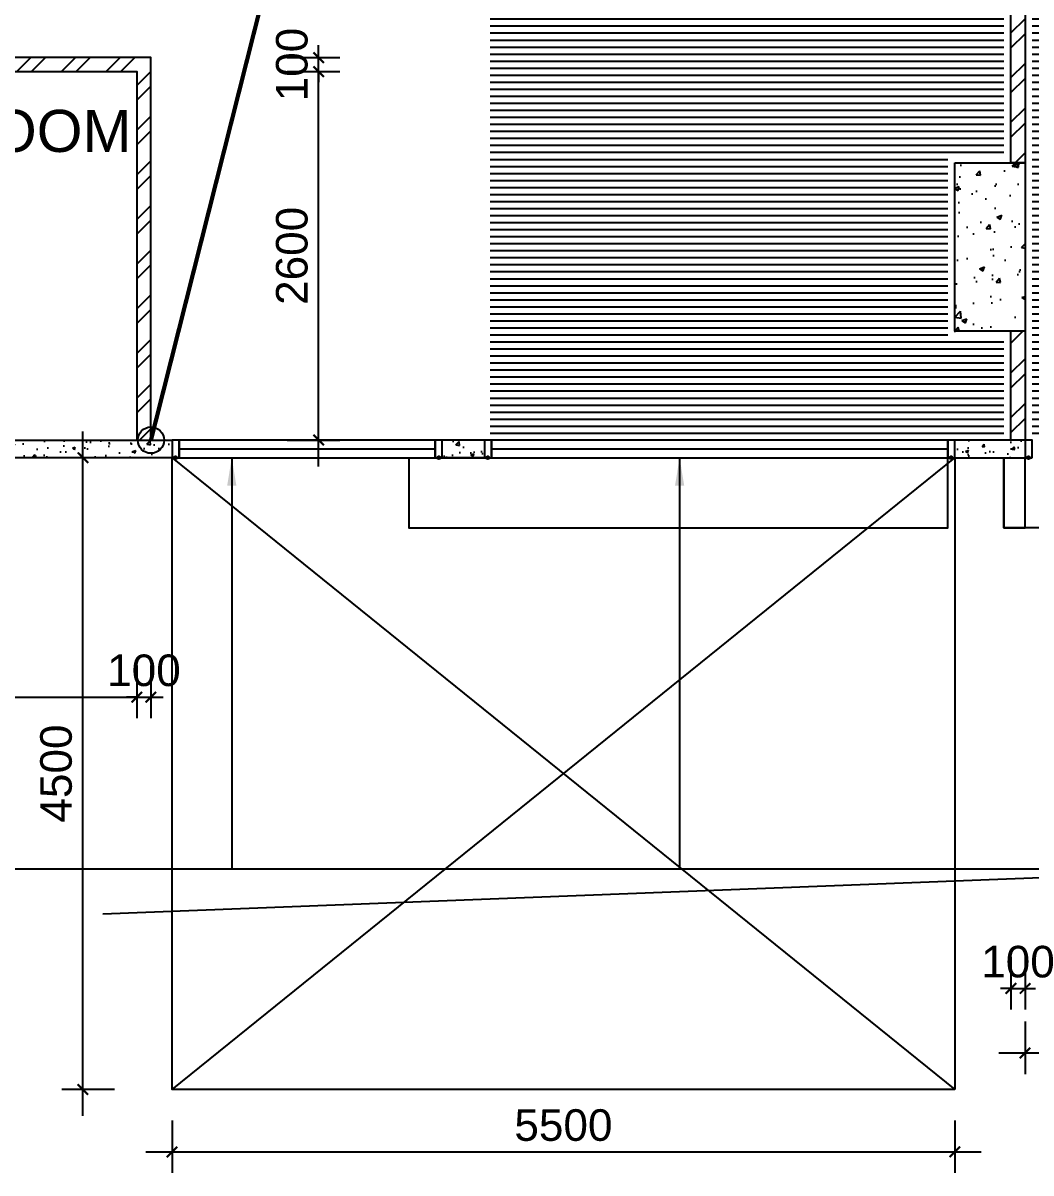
# Model space of a CAD drawing. Header units: millimetres. Extents: x 3291 to 72065, y 14527 to 43324.
# Drawn here: x 30114 to 37293, y 14905 to 23096 of the extents above; entities that cross this region are included whole.
import ezdxf

# ---------------------------------------------------------------- set-up
doc = ezdxf.new("R2010")
doc.units = ezdxf.units.MM
doc.header["$MEASUREMENT"] = 0
doc.linetypes.add('HIDDEN', pattern=[9.525, 6.35, -3.175])
doc.layers.get('0').update_dxf_attribs({"color": 8})
doc.layers.get('Defpoints').update_dxf_attribs({"color": 8})
doc.layers.add('00-NONPLOT', color=8, linetype='Continuous', plot=False)
for name, color, linetype in [('ARC 08200_OS', 8, 'Continuous'), ('Architectural Features', 8, 'Continuous'), ('carpet', 8, 'HIDDEN'), ('GBP Dim', 8, 'Continuous'), ('hatch', 8, 'Continuous'), ('Text GBP 250', 8, 'Continuous'), ('WALL-NEW', 8, 'Continuous'), ('WALL-STRUCTURE', 8, 'Continuous'), ('WINDOW', 8, 'Continuous'), ('WINDOW-MULLION', 8, 'Continuous')]:
    doc.layers.add(name, color=color, linetype=linetype)
doc.styles.add('BH', font='arial.ttf')
doc.styles.add('ROMANS', font='ROMANS.shx', dxfattribs={"width": 0.65})
doc.dimstyles.new('1.100', dxfattribs={"dimtxt": 200, "dimasz": 100, "dimexe": 100, "dimexo": 100, "dimgap": 100, "dimtad": 3, "dimdec": 0, "dimrnd": 5, "dimdsep": 46, "dimtxsty": 'ROMANS', "dimblk1": 'OBLIQUE', "dimblk2": 'OBLIQUE', "dimsah": 1, "dimcen": -1, "dimclrd": 1, "dimclre": 1, "dimclrt": 1, "dimadec": 0, "dimazin": 0, "dimtfac": 1, "dimtdec": 0, "dimtix": 1, "dimtmove": 2, "dimatfit": 3, "dimfxl": 50, "dimtolj": 1, "dimarcsym": 0})
doc.dimstyles.new('200 GBP', dxfattribs={"dimscale": 1.5, "dimtxt": 150, "dimasz": 100, "dimexe": 125, "dimexo": 50, "dimgap": 50, "dimtad": 1, "dimdec": 0, "dimzin": 0, "dimdsep": 46, "dimtxsty": 'BH', "dimblk": 'ARCHTICK', "dimcen": 0.09, "dimdle": 125, "dimclrd": 9, "dimclre": 9, "dimclrt": 1, "dimadec": 0, "dimazin": 0, "dimtfac": 1, "dimtdec": 0, "dimtix": 1, "dimtmove": 2, "dimatfit": 3, "dimldrblk": 'ARCHTICK', "dimfxl": 1, "dimtolj": 1, "dimtzin": 0, "dimarcsym": 0})
pattern_1 = [(50, (0, 0), (215.17805, -18.82564), [22.5, -247.5]), (355, (0, 0), (-41.6254, 225.6576), [18, -198]), (100.4514, (17.93, -1.57), (173.5528, 206.8319), [19.1221, -210.3426]), (46.1842, (0, 60), (320.1723, -49.6557), [33.75, -371.25]), (96.6356, (26.68, 55.86), (280.3988, 292.2354), [28.683, -315.514]), (351.1842, (0, 60), (280.3986, 292.2356), [27, -297]), (21, (30, 45), (179.0721, -120.7857), [22.5, -247.5]), (326, (30, 45), (72.9946, 217.545), [18, -198]), (71.4514, (44.92, 34.93), (252.0668, 96.7591), [19.1221, -210.3426]), (37.5, (0, 0), (3.64796, 99.86816), [0, -195.6, 0, -201, 0, -198.75]), (7.5, (0, 0), (78.92086, 118.32351), [0, -114.6, 0, -191.1, 0, -75.75]), (327.5, (-66.9, 0), (160.14673, -6.76646), [0, -75, 0, -234, 0, -310.5]), (317.5, (-96.9, 0), (174.95585, 30.0315), [0, -97.5, 0, -155.4, 0, -220.5])]

# ---------------------------------------------------------------- blocks, each defined once
blk = doc.blocks.new('_OBLIQUE')
at = {"color": 0, "linetype": 'ByBlock'}
blk.add_line((-0.5, -0.5), (0.5, 0.5), dxfattribs=at)
blk = doc.blocks.new('_ArchTick')
at = {"color": 0, "const_width": 0.2}
blk.add_lwpolyline([(0.5, 0.5), (-0.5, -0.5)], dxfattribs=at)
blk = doc.blocks.new('*D68')
at = {"layer": 'Defpoints', "color": 0, "transparency": 16777216}
for p in [(37250, 20125), (46000, 20000), (37250, 15758.9)]:
    blk.add_point(p, dxfattribs=at)
at = {"layer": 'GBP Dim', "color": 9, "lineweight": -2, "transparency": 16777216}
for p, q in [((37250, 15983.9), (37250, 15608.9)), ((46000, 15983.9), (46000, 15608.9)), ((46187.5, 15758.9), (37062.5, 15758.9))]:
    blk.add_line(p, q, dxfattribs=at)
at = {"layer": 'GBP Dim', "color": 9, "lineweight": -2, "transparency": 16777216, "xscale": 75, "yscale": 75, "zscale": 75, "rotation": 180}
blk.add_blockref('_ArchTick', (37250, 15758.9), dxfattribs=at)
at = {"layer": 'GBP Dim', "color": 9, "lineweight": -2, "transparency": 16777216, "xscale": 75, "yscale": 75, "zscale": 75}
blk.add_blockref('_ArchTick', (46000, 15758.9), dxfattribs=at)
at = {"layer": 'GBP Dim', "transparency": 16777216, "insert": (41625, 15948.8), "char_height": 225, "attachment_point": 5, "style": 'BH'}
blk.add_mtext('\\A1;8750', dxfattribs=at)
blk = doc.blocks.new('*D110')
at = {"layer": '00-NONPLOT', "color": 9, "lineweight": -2, "transparency": 16777216}
for p, q in [((28150, 23195), (28150, 23457.5)), ((32700.2, 23195), (32700.2, 23457.5)), ((27962.5, 23270), (32887.7, 23270))]:
    blk.add_line(p, q, dxfattribs=at)
at = {"layer": 'Defpoints', "color": 0, "transparency": 16777216}
for p in [(32700.2, 23270), (28150, 22750), (32700.2, 22750)]:
    blk.add_point(p, dxfattribs=at)
at = {"layer": '00-NONPLOT', "color": 9, "lineweight": -2, "transparency": 16777216, "xscale": 75, "yscale": 75, "zscale": 75, "rotation": 180}
blk.add_blockref('_ArchTick', (28150, 23270), dxfattribs=at)
at = {"layer": '00-NONPLOT', "color": 9, "lineweight": -2, "transparency": 16777216, "xscale": 75, "yscale": 75, "zscale": 75}
blk.add_blockref('_ArchTick', (32700.2, 23270), dxfattribs=at)
at = {"layer": '00-NONPLOT', "transparency": 16777216, "insert": (30425.1, 23459.9), "char_height": 225, "attachment_point": 5, "style": 'BH'}
blk.add_mtext('\\A1;4550', dxfattribs=at)
blk = doc.blocks.new('*D153')
at = {"layer": 'Defpoints', "color": 0, "transparency": 16777216}
for p in [(37150, 16998), (37250, 16998), (37250, 16219.1)]:
    blk.add_point(p, dxfattribs=at)
at = {"layer": 'GBP Dim', "color": 9, "lineweight": -2, "transparency": 16777216}
for p, q in [((37150, 16444.1), (37150, 16069.1)), ((37250, 16444.1), (37250, 16069.1)), ((37150, 16219.1), (37075, 16219.1)), ((37150, 16219.1), (37250, 16219.1)), ((37250, 16219.1), (37325, 16219.1))]:
    blk.add_line(p, q, dxfattribs=at)
at = {"layer": 'GBP Dim', "color": 9, "lineweight": -2, "transparency": 16777216, "xscale": 75, "yscale": 75, "zscale": 75}
blk.add_blockref('_ArchTick', (37150, 16219.1), dxfattribs=at)
at = {"layer": 'GBP Dim', "color": 9, "lineweight": -2, "transparency": 16777216, "xscale": 75, "yscale": 75, "zscale": 75, "rotation": 180}
blk.add_blockref('_ArchTick', (37250, 16219.1), dxfattribs=at)
at = {"layer": 'GBP Dim', "transparency": 16777216, "insert": (37200, 16408.9), "char_height": 225, "attachment_point": 5, "style": 'BH'}
blk.add_mtext('\\A1;100', dxfattribs=at)
blk = doc.blocks.new('WINDOW MULLION2')
at = {"layer": '00-NONPLOT'}
blk.add_circle((25200.9, 19999.9), 10, dxfattribs=at)
at = {"layer": 'WINDOW-MULLION', "ltscale": 100}
blk.add_lwpolyline([(25225.9, 19999.9), (25225.9, 20124.9), (25175.9, 20124.9), (25175.9, 19999.9)], close=True, dxfattribs=at)
blk = doc.blocks.new('*D195')
at = {"layer": 'Defpoints', "color": 0, "transparency": 16777216}
for p in [(28250, 19072.8), (30924.6, 19072.8), (30924.6, 18294.2)]:
    blk.add_point(p, dxfattribs=at)
at = {"layer": 'GBP Dim', "color": 9, "lineweight": -2, "transparency": 16777216}
for p, q in [((28250, 18519.2), (28250, 18144.2)), ((30924.6, 18519.2), (30924.6, 18144.2)), ((28062.5, 18294.2), (31112.1, 18294.2))]:
    blk.add_line(p, q, dxfattribs=at)
at = {"layer": 'GBP Dim', "color": 9, "lineweight": -2, "transparency": 16777216, "xscale": 75, "yscale": 75, "zscale": 75, "rotation": 180}
blk.add_blockref('_ArchTick', (28250, 18294.2), dxfattribs=at)
at = {"layer": 'GBP Dim', "color": 9, "lineweight": -2, "transparency": 16777216, "xscale": 75, "yscale": 75, "zscale": 75}
blk.add_blockref('_ArchTick', (30924.6, 18294.2), dxfattribs=at)
at = {"layer": 'GBP Dim', "transparency": 16777216, "insert": (29587.3, 18484), "char_height": 225, "attachment_point": 5, "style": 'BH'}
blk.add_mtext('\\A1;2675', dxfattribs=at)
blk = doc.blocks.new('*D196')
at = {"layer": 'Defpoints', "color": 0, "transparency": 16777216}
for p in [(30925.1, 19072.8), (31025.1, 19072.8), (31025.1, 18294.1)]:
    blk.add_point(p, dxfattribs=at)
at = {"layer": 'GBP Dim', "color": 9, "lineweight": -2, "transparency": 16777216}
for p, q in [((30925.1, 18519.1), (30925.1, 18144.1)), ((31025.1, 18519.1), (31025.1, 18144.1)), ((30925.1, 18294.1), (30850.1, 18294.1)), ((30925.1, 18294.1), (31025.1, 18294.1)), ((31025.1, 18294.1), (31100.1, 18294.1))]:
    blk.add_line(p, q, dxfattribs=at)
at = {"layer": 'GBP Dim', "color": 9, "lineweight": -2, "transparency": 16777216, "xscale": 75, "yscale": 75, "zscale": 75}
blk.add_blockref('_ArchTick', (30925.1, 18294.1), dxfattribs=at)
at = {"layer": 'GBP Dim', "color": 9, "lineweight": -2, "transparency": 16777216, "xscale": 75, "yscale": 75, "zscale": 75, "rotation": 180}
blk.add_blockref('_ArchTick', (31025.1, 18294.1), dxfattribs=at)
at = {"layer": 'GBP Dim', "transparency": 16777216, "insert": (30975.1, 18484), "char_height": 225, "attachment_point": 5, "style": 'BH'}
blk.add_mtext('\\A1;100', dxfattribs=at)
blk = doc.blocks.new('*D197')
at = {"layer": 'Defpoints', "color": 0, "transparency": 16777216}
for p in [(31732.1, 22750.1), (32219.3, 22750.1), (31732.1, 20125)]:
    blk.add_point(p, dxfattribs=at)
at = {"layer": 'GBP Dim', "color": 9, "lineweight": -2, "transparency": 16777216}
for p, q in [((32219.3, 19937.5), (32219.3, 22937.6)), ((31994.3, 22750.1), (32369.3, 22750.1)), ((31994.3, 20125), (32369.3, 20125))]:
    blk.add_line(p, q, dxfattribs=at)
at = {"layer": 'GBP Dim', "color": 9, "lineweight": -2, "transparency": 16777216, "xscale": 75, "yscale": 75, "zscale": 75}
for p, rotation in [((32219.3, 22750.1), 90), ((32219.3, 20125), 270)]:
    blk.add_blockref('_ArchTick', p, dxfattribs=dict(at, rotation=rotation))
at = {"layer": 'GBP Dim', "transparency": 16777216, "insert": (32029.4, 21437.5), "char_height": 225, "attachment_point": 5, "rotation": 90, "style": 'BH'}
blk.add_mtext('\\A1;2600', dxfattribs=at)
blk = doc.blocks.new('*D198')
at = {"layer": 'Defpoints', "color": 0, "transparency": 16777216}
for p in [(31732.2, 22850), (32219.3, 22850), (31732.2, 22750)]:
    blk.add_point(p, dxfattribs=at)
at = {"layer": 'GBP Dim', "color": 9, "lineweight": -2, "transparency": 16777216}
for p, q in [((32219.3, 22850), (32219.3, 22925)), ((31994.3, 22850), (32369.3, 22850)), ((32219.3, 22750), (32219.3, 22850)), ((31994.3, 22750), (32369.3, 22750)), ((32219.3, 22750), (32219.3, 22675))]:
    blk.add_line(p, q, dxfattribs=at)
at = {"layer": 'GBP Dim', "color": 9, "lineweight": -2, "transparency": 16777216, "xscale": 75, "yscale": 75, "zscale": 75}
for p, rotation in [((32219.3, 22850), 270), ((32219.3, 22750), 90)]:
    blk.add_blockref('_ArchTick', p, dxfattribs=dict(at, rotation=rotation))
at = {"layer": 'GBP Dim', "transparency": 16777216, "insert": (32029.4, 22800), "char_height": 225, "attachment_point": 5, "rotation": 90, "style": 'BH'}
blk.add_mtext('\\A1;100', dxfattribs=at)
blk = doc.blocks.new('*D212')
at = {"layer": 'Defpoints', "color": 0, "transparency": 16777216}
for p in [(31175, 15500), (36750, 15500), (36750, 15054.8)]:
    blk.add_point(p, dxfattribs=at)
at = {"layer": 'GBP Dim', "color": 9, "lineweight": -2, "transparency": 16777216}
for p, q in [((31175, 15279.8), (31175, 14904.8)), ((36750, 15279.8), (36750, 14904.8)), ((30987.5, 15054.8), (36937.5, 15054.8))]:
    blk.add_line(p, q, dxfattribs=at)
at = {"layer": 'GBP Dim', "color": 9, "lineweight": -2, "transparency": 16777216, "xscale": 75, "yscale": 75, "zscale": 75, "rotation": 180}
blk.add_blockref('_ArchTick', (31175, 15054.8), dxfattribs=at)
at = {"layer": 'GBP Dim', "color": 9, "lineweight": -2, "transparency": 16777216, "xscale": 75, "yscale": 75, "zscale": 75}
blk.add_blockref('_ArchTick', (36750, 15054.8), dxfattribs=at)
at = {"layer": 'GBP Dim', "transparency": 16777216, "insert": (33962.5, 15244.7), "char_height": 225, "attachment_point": 5, "style": 'BH'}
blk.add_mtext('\\A1;5500', dxfattribs=at)
blk = doc.blocks.new('*D213')
at = {"layer": 'Defpoints', "color": 0, "transparency": 16777216}
for p in [(30540, 20000), (31175, 20000), (31175, 15500)]:
    blk.add_point(p, dxfattribs=at)
at = {"layer": 'GBP Dim', "color": 9, "lineweight": -2, "transparency": 16777216}
for p, q in [((30540, 15312.5), (30540, 20187.5)), ((30765, 20000), (30390, 20000)), ((30765, 15500), (30390, 15500))]:
    blk.add_line(p, q, dxfattribs=at)
at = {"layer": 'GBP Dim', "color": 9, "lineweight": -2, "transparency": 16777216, "xscale": 75, "yscale": 75, "zscale": 75}
for p, rotation in [((30540, 20000), 90), ((30540, 15500), 270)]:
    blk.add_blockref('_ArchTick', p, dxfattribs=dict(at, rotation=rotation))
at = {"layer": 'GBP Dim', "transparency": 16777216, "insert": (30350.1, 17750), "char_height": 225, "attachment_point": 5, "rotation": 90, "style": 'BH'}
blk.add_mtext('\\A1;4500', dxfattribs=at)

msp = doc.modelspace()

# ---------------------------------------------------------------- hatches: boundary and pattern name
at = {"layer": 'carpet'}
h = msp.add_hatch(dxfattribs=at)
h.set_pattern_fill('ANSI31', color=256, scale=400, angle=135, style=0)
h.set_pattern_definition([(180, (33440.48, 20175), (-1e-14, -50), [])])
h.paths.add_polyline_path([(38795.00048, 26949.99993), (38795.00001, 26034.99819), (37300.00011, 26034.9971), (37300.00313, 20174.99999), (45699.99998, 20174.99959), (45700.00424, 26034.99852), (44204.9993, 26034.99776), (44204.9993, 26950)])
h.paths.add_polyline_path([(37100.00003, 22150), (37100.00003, 26949.99088), (33440.48144, 26949.99088), (33440.48144, 20175), (37100.00003, 20175), (37100.00003, 20850), (36700.00006, 20850), (36700.00006, 22150)])
at = {"layer": 'hatch'}
h = msp.add_hatch(dxfattribs=at)
h.set_pattern_fill('ANSI32', color=256, scale=600, style=0)
h.set_pattern_definition([(45, (562690.5, -92603.19), (-159.09903, 159.09903), []), (45, (562796.57, -92603.19), (-159.09903, 159.09903), [])])
h.paths.add_polyline_path([(37250.00009, 22100), (37150.00009, 22100)], flags=17)
h.paths.add_polyline_path([(37250.00006, 22100), (37150.00009, 22100), (37150.00009, 27100), (37250.00006, 27100)])
h = msp.add_hatch(dxfattribs=at)
h.set_pattern_fill('ANSI32', color=256, scale=600, style=0)
h.paths.add_polyline_path([(30025.0021, 21925), (25975.00003, 21925), (25975.00003, 21824.99997), (30025.0021, 21824.99997)])
h.paths.add_polyline_path([(31024.99973, 20125), (31025.00217, 22850.06986), (28250.00216, 22850.06977), (28250.00216, 22750.06977), (30925.00217, 22750.06986), (30925.00209, 20125)])
h.paths.add_polyline_path([(24975.00003, 21925), (24975.00003, 22850.37295), (26075.00003, 22850.37295), (26075.00003, 22725.18322), (25974.99892, 22725.18322), (25975.00003, 22750.37295), (25075.00003, 22750.37295), (25075.00004, 21825), (24575.86746, 21825), (24575.86746, 20125), (24475.86746, 20125), (24475.86746, 21825), (24090.00006, 21825), (24090.00006, 21925)])
h = msp.add_hatch(dxfattribs=at)
h.set_pattern_fill('AR-CONC', color=256, scale=2, style=0)
h.set_pattern_definition([(50, (36750, 20900), (364.37, -31.88), [38.1, -419.1]), (355, (36750, 20900), (-70.49, 382.11), [30.48, -335.28]), (100.45, (36780.36, 20897.34), (293.885, 350.23), [32.38, -356.18]), (46.184, (36750, 21001.6), (542.16, -84.08), [57.15, -628.65]), (96.636, (36795.2, 20994.6), (474.8, 494.85), [48.57, -534.27]), (351.184, (36750, 21001.6), (474.8, 494.85), [45.72, -502.92]), (21, (36800.8, 20976.2), (303.23, -204.53), [38.1, -419.1]), (326, (36800.8, 20976.2), (123.6, 368.38), [30.48, -335.28]), (71.45, (36826.07, 20959.16), (426.83, 163.85), [32.38, -356.18]), (37.5, (36750, 20900), (6.177, 169.11), [0, -331.216, 0, -340.36, 0, -336.55]), (7.5, (36750, 20900), (133.64, 200.36), [0, -194.056, 0, -323.596, 0, -128.27]), (327.5, (36636.72, 20900), (271.181, -11.457), [0, -127, 0, -396.24, 0, -525.78]), (317.5, (36585.92, 20900), (296.26, 50.853), [0, -165.1, 0, -263.144, 0, -373.38])])
h.paths.add_polyline_path([(36750.00006, 22100), (37250.00006, 22100), (37250.00006, 20900), (36750.00006, 20900)])
h = msp.add_hatch(dxfattribs=at)
h.set_pattern_fill('ANSI32', color=256, scale=600, style=0)
h.paths.add_polyline_path([(37250.00006, 20900), (37150.00009, 20900), (37150.00003, 20125), (37249.99997, 20125)])
h = msp.add_hatch(dxfattribs=at)
h.set_pattern_fill('AR-CONC', color=256, scale=30, style=0)
h.set_pattern_definition(pattern_1)
h.paths.add_polyline_path([(33399.94601, 20125), (33099.94601, 20125), (33099.94601, 20000), (33399.94601, 20000)])
h.paths.add_polyline_path([(29450, 20125), (31174.99973, 20125.04936), (31174.99973, 19999.95063), (29450, 20000)])
h = msp.add_hatch(dxfattribs=at)
h.set_pattern_fill('AR-CONC', color=256, scale=30, style=0)
h.set_pattern_definition(pattern_1)
h.paths.add_polyline_path([(37250.00315, 20125), (37249.99997, 20125), (37000, 20125), (37000, 20000), (37250.00315, 20000)])
h.paths.add_polyline_path([(37000, 20125), (36749.99913, 20125), (36749.99913, 20000), (37000, 20000)])
edge = h.paths.add_edge_path()
edge.add_arc((37275.00315, 20000), 10, 0, 360)
edge = h.paths.add_edge_path()
edge.add_arc((36724.99913, 20000), 10, 0, 360)

# ---------------------------------------------------------------- linework, layer by layer
at = {"layer": '00-NONPLOT'}
msp.add_line((30682.44588, 16749.95715), (38567.6234, 17055.43995), dxfattribs=at)
at = {"layer": '00-NONPLOT', "elevation": 0.00614}
msp.add_lwpolyline([(32860.37644, 20000), (32860.37644, 19500), (36700.86152, 19500), (36700.86152, 20000)], dxfattribs=at)
at = {"layer": 'ARC 08200_OS', "ltscale": 25}
for p, q in [((31174.99973, 19999.95063), (36749.99913, 15500)), ((31175.00421, 15500.00001), (36749.99913, 20000))]:
    msp.add_line(p, q, dxfattribs=at)
at = {"layer": 'ARC 08200_OS', "ltscale": 25, "const_width": 30}
msp.add_lwpolyline([(31024.99973, 20125.01705), (32977.45602, 27849.99996), (51575, 27849.99997), (51575, 25824.99993)], dxfattribs=at)
at = {"layer": 'ARC 08200_OS', "ltscale": 25}
msp.add_lwpolyline([(36749.99913, 15500), (31175.00421, 15500), (31174.99973, 19999.95063), (36749.99913, 20000)], close=True, dxfattribs=at)
msp.add_circle((31024.99973, 20125.01705), 93.68196, dxfattribs=at)
at = {"layer": 'Architectural Features', "ltscale": 50, "elevation": 0.00646}
msp.add_lwpolyline([(45700.86152, 20000), (45700.86152, 19500), (37100.00315, 19500), (37100.00315, 19999.99999)], dxfattribs=at)
at = {"layer": 'Architectural Features', "elevation": 0.02949}
msp.add_lwpolyline([(37100.00315, 20000), (37100.00315, 19500), (37250.00315, 19500), (37250.00315, 19999.99999)], dxfattribs=at)
at = {"layer": 'WALL-NEW'}
msp.add_lwpolyline([(37250.00006, 22100), (37150.00009, 22100), (37150.00009, 27100), (37250.00006, 27100)], close=True, dxfattribs=at)
for points in [[(29025.00217, 22750.0698), (30925.00217, 22750.06986), (30925.00209, 20125), (31024.99973, 20125), (31025.00217, 22850.06986), (28250.00216, 22850.06977), (28250.00216, 22750.06977), (28925.00217, 22750.0698), (28925.00217, 22725.06986), (29025.00217, 22725.06987), (29025.00217, 22750.0698)], [(37150.00003, 20125), (37150.00009, 20900)], [(37250.00006, 20900), (37249.99997, 20125)], [(29450, 20125), (31174.99973, 20125.04936), (31174.99973, 19999.95063), (29450, 20000), (29450, 20125)], [(33399.94601, 20125), (33099.94601, 20125)], [(37250.00315, 20125), (37249.99997, 20125), (36749.99913, 20125)], [(33399.94601, 20000), (33099.94601, 20000)], [(36749.99913, 20000), (37250.00315, 19999.99999)]]:
    msp.add_lwpolyline(points, dxfattribs=at)
at = {"layer": 'WALL-STRUCTURE'}
msp.add_lwpolyline([(36750.00006, 22100), (37250.00006, 22100), (37250.00006, 20900), (36750.00006, 20900)], close=True, dxfattribs=at)
at = {"layer": 'WINDOW'}
for points in [[(31224.99973, 20000.04692), (33049.94601, 20000), (33049.94601, 20125), (31224.99973, 20125)], [(33449.94601, 20000.04692), (36699.99913, 20000), (36699.99913, 20125), (33449.94601, 20125)]]:
    msp.add_lwpolyline(points, close=True, dxfattribs=at)
for points in [[(31224.99973, 20062.5), (33049.94601, 20062.5)], [(33449.94601, 20062.45308), (36699.99913, 20062.45308)]]:
    msp.add_lwpolyline(points, dxfattribs=at)

# ---------------------------------------------------------------- block references
at = {"layer": 'WINDOW-MULLION'}
for p in [(5999.13582, 0.09384), (7874.08209, 0.09384), (8224.08209, 0.09384), (11524.13521, 0.09384, 0.00491), (12074.13923, 0.09384, 0.00491)]:
    msp.add_blockref('WINDOW MULLION2', p, dxfattribs=at)

# ---------------------------------------------------------------- texts
at = {"layer": 'Text GBP 250', "insert": (29676.05044, 22477.61887), "char_height": 300, "width": 2087.6952208, "attachment_point": 2, "style": 'BH'}
msp.add_mtext('BATHROOM', dxfattribs=at)

# ---------------------------------------------------------------- dimensions: what is measured, and where the dimension line sits
at = {"layer": '00-NONPLOT'}
dim = msp.add_linear_dim(base=(32700.2339, 23269.97231), p1=(28149.9997, 22750), p2=(32700.2339, 22750.00276), dimstyle='200 GBP', override={"dimasz": 50, "dimclrt": 256, "dimfxl": 50, "dimfxlon": 1}, dxfattribs=at)
dim.commit()
dim.dimension.update_dxf_attribs({"geometry": '*D110', "text_midpoint": (30425.1168, 23459.85123)})
at = {"layer": 'GBP Dim'}
for base, p1, p2, picture, middle in [((32219.31406, 22850), (31732.16462, 22750), (31732.16462, 22850), '*D198', (32029.43513, 22800)), ((30539.99854, 19999.95063), (31175.00421, 15500), (31174.96437, 19999.95063), '*D213', (30350.11962, 17749.97531))]:
    dim = msp.add_linear_dim(base=base, p1=p1, p2=p2, angle=90, dimstyle='200 GBP', override={"dimasz": 50, "dimexe": 100, "dimclrt": 256, "dimfxl": 150, "dimfxlon": 1}, dxfattribs=at)
    dim.commit()
    dim.dimension.update_dxf_attribs({"geometry": picture, "text_midpoint": middle})
dim = msp.add_linear_dim(base=(32219.31406, 22750.06986), p1=(31732.10212, 20125.01827), p2=(31732.10219, 22750.06986), angle=90, text='2600', dimstyle='200 GBP', override={"dimasz": 50, "dimexe": 100, "dimclrt": 256, "dimfxl": 150, "dimfxlon": 1}, dxfattribs=at)
dim.commit()
dim.dimension.update_dxf_attribs({"geometry": '*D197', "text_midpoint": (32029.43513, 21437.54407)})
for base, p1, p2, picture, middle in [((37249.99997, 15758.94555), (45999.99997, 20000), (37249.99997, 20125), '*D68', (41624.99997, 15948.82447)), ((30924.5935, 18294.15401), (28250, 19072.77615), (30924.5935, 19072.83865), '*D195', (29587.29675, 18484.03294)), ((31025.13142, 18294.12401), (30925.13142, 19072.83865), (31025.13142, 19072.83865), '*D196', (30975.13142, 18484.00294)), ((37249.99997, 16219.06889), (37150.00003, 16997.96353), (37249.99997, 16997.96353), '*D153', (37200, 16408.94781))]:
    dim = msp.add_linear_dim(base=base, p1=p1, p2=p2, dimstyle='200 GBP', override={"dimasz": 50, "dimexe": 100, "dimclrt": 256, "dimfxl": 150, "dimfxlon": 1}, dxfattribs=at)
    dim.commit()
    dim.dimension.update_dxf_attribs({"geometry": picture, "text_midpoint": middle})
dim = msp.add_linear_dim(base=(36749.99913, 15054.78465), p1=(31175.00421, 15500.00001), p2=(36749.99913, 15500), text='5500', dimstyle='200 GBP', override={"dimasz": 50, "dimexe": 100, "dimclrt": 256, "dimfxl": 150, "dimfxlon": 1}, dxfattribs=at)
dim.commit()
dim.dimension.update_dxf_attribs({"geometry": '*D212', "text_midpoint": (33962.50167, 15244.66358)})

# ---------------------------------------------------------------- leaders
at = {"layer": '00-NONPLOT'}
for points in [[(42875.86123, 20049.44621), (42875.86123, 17067.80188), (24275.86272, 17067.80188)], [(31600.5565, 20000), (31600.5565, 17067.80188), (24275.86272, 17067.80188)], [(34789.96857, 20000), (34789.96857, 17067.80188), (27465.27479, 17067.80188)], [(38750.67567, 20000), (38750.67567, 17067.80188), (31425.98189, 17067.80188)]]:
    msp.add_leader(points, dimstyle='1.100', override={"dimasz": 200, "dimtad": 0, "dimclrd": 11}, dxfattribs=at)

doc.saveas('drawing.dxf')
